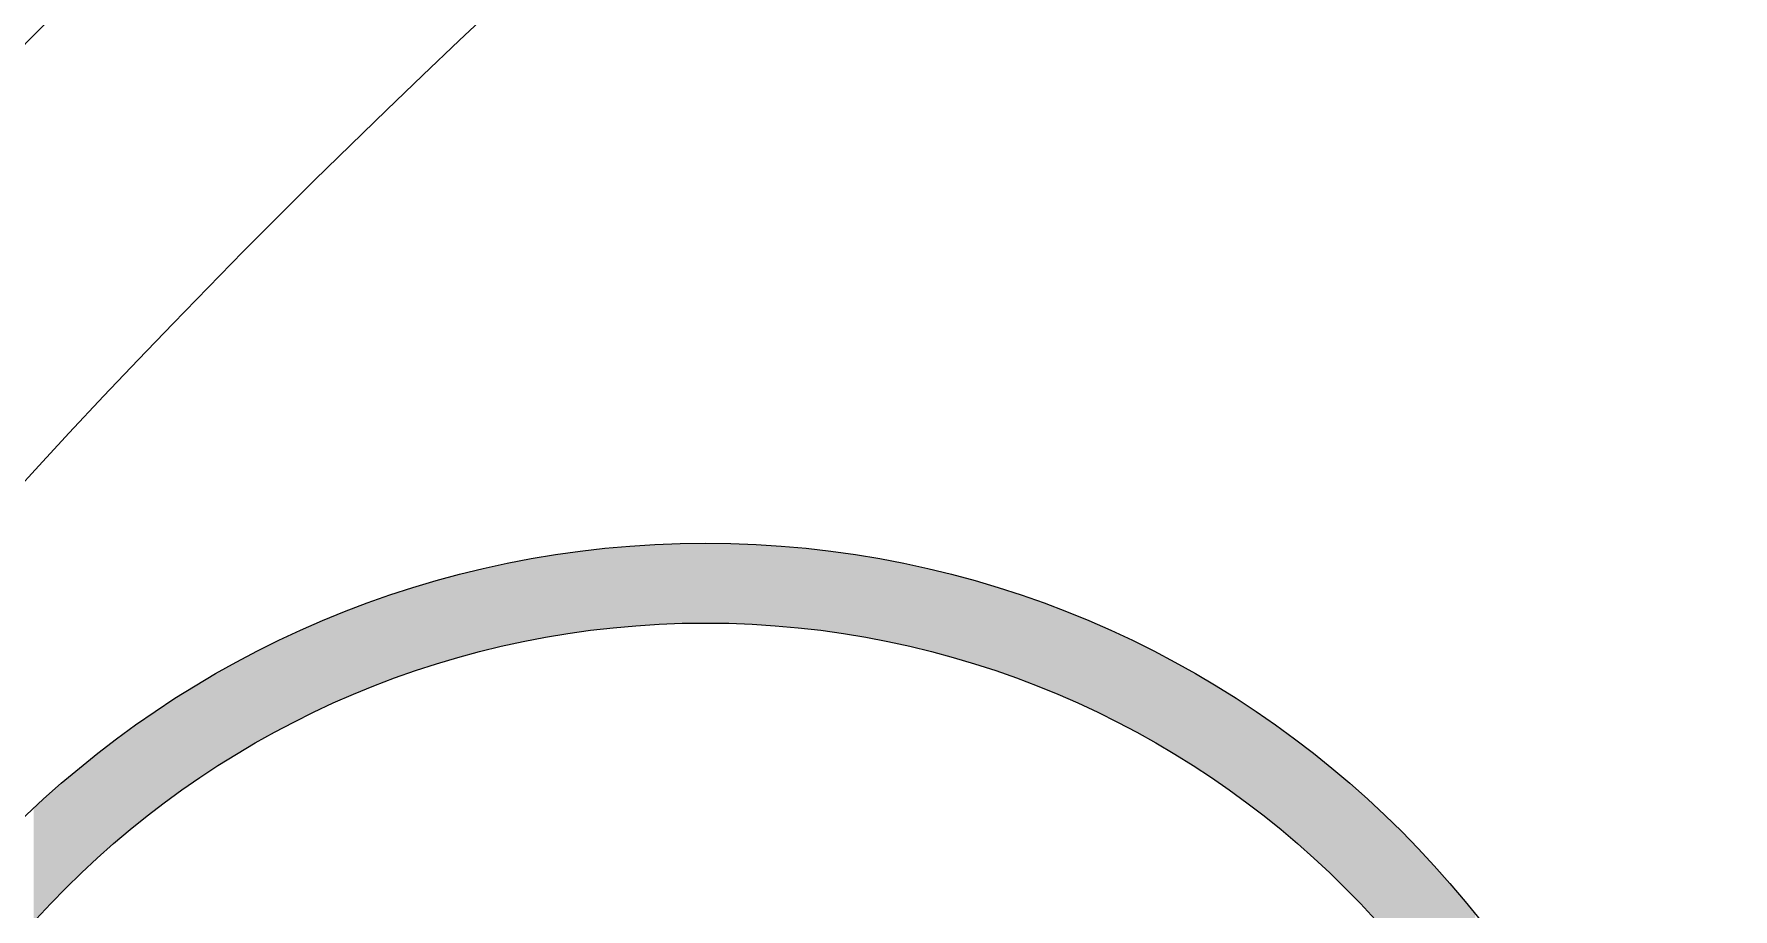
# Model space of a CAD drawing. Extents: x 14808 to 20058, y -13198 to -11680.
# Drawn here: x 15998.978 to 16002.171, y -12008.786 to -12007.142 of the extents above; entities that cross this region are included whole.
import ezdxf

# ---------------------------------------------------------------- set-up
doc = ezdxf.new("R2010")
doc.units = 0
doc.header["$LTSCALE"] = 7
doc.header["$MEASUREMENT"] = 0
doc.layers.get('0').update_dxf_attribs({"color": 2, "linetype": 'CONTINUOUS'})
doc.layers.add('D', color=2, linetype='CONTINUOUS')

msp = doc.modelspace()

# ---------------------------------------------------------------- linework, layer by layer
at = {"color": 7, "linetype": 'Continuous', "lineweight": 15}
for radius in [16.3242, 15.7587]:
    msp.add_circle((16010.5812, -12018.6267), radius, dxfattribs=at)
msp.add_open_spline([(15999.3312, -12018.6267), (15999.3367, -12018.3561), (15999.3473, -12017.8454), (15999.425, -12017.129), (15999.527, -12016.5091), (15999.6769, -12015.8263), (15999.8994, -12015.0553), (16000.2333, -12014.1795), (16000.6527, -12013.3058), (16001.139, -12012.4856), (16001.6632, -12011.7516), (16002.2225, -12011.0804), (16002.8233, -12010.4635), (16003.6071, -12009.776), (16004.4823, -12009.1523), (16005.1552, -12008.7666), (16005.5436, -12008.5664), (16005.6671, -12008.5068), (16005.7287, -12008.477)], degree=3, knots=[0, 0, 0, 0, 0.054702, 0.103217, 0.145543, 0.181681, 0.244502, 0.307634, 0.371182, 0.440853, 0.501729, 0.556883, 0.624061, 0.687782, 0.795186, 0.898263, 0.9492, 1, 1, 1, 1], dxfattribs=at)
at = {"layer": 'D'}
for radius in [1.85, 1.7]:
    msp.add_circle((16000.2401, -12009.9489), radius, dxfattribs=at)
for points in [[(15999.9307, -12008.2773), (15999.9034, -12008.1298), (15999.9307, -12008.125)], [(15999.9463, -12008.2746), (15999.9307, -12008.125), (15999.9463, -12008.1223)], [(15999.9307, -12008.2773), (15999.9307, -12008.125), (15999.9463, -12008.2746)], [(15999.9701, -12008.2704), (15999.9463, -12008.1223), (15999.9701, -12008.1188)], [(15999.9463, -12008.2746), (15999.9463, -12008.1223), (15999.9701, -12008.2704)], [(15999.989, -12008.2676), (15999.9701, -12008.1188), (15999.989, -12008.116)], [(15999.9701, -12008.2704), (15999.9701, -12008.1188), (15999.989, -12008.2676)], [(16000.0094, -12008.2646), (15999.989, -12008.116), (16000.0094, -12008.1134)], [(15999.989, -12008.2676), (15999.989, -12008.116), (16000.0094, -12008.2646)], [(16000.0316, -12008.2618), (16000.0094, -12008.1134), (16000.0316, -12008.1107)], [(16000.0094, -12008.2646), (16000.0094, -12008.1134), (16000.0316, -12008.2618)], [(16000.0485, -12008.2597), (16000.0316, -12008.1107), (16000.0485, -12008.1089)], [(16000.0316, -12008.2618), (16000.0316, -12008.1107), (16000.0485, -12008.2597)], [(16000.0738, -12008.2571), (16000.0485, -12008.1089), (16000.0738, -12008.1064)], [(16000.0485, -12008.2597), (16000.0485, -12008.1089), (16000.0738, -12008.2571)], [(16000.0873, -12008.2558), (16000.0738, -12008.1064), (16000.0873, -12008.1053)], [(16000.0738, -12008.2571), (16000.0738, -12008.1064), (16000.0873, -12008.2558)], [(16000.1159, -12008.2535), (16000.0873, -12008.1053), (16000.1159, -12008.1031)], [(16000.0873, -12008.2558), (16000.0873, -12008.1053), (16000.1159, -12008.2535)], [(16000.1259, -12008.2527), (16000.1159, -12008.1031), (16000.1259, -12008.1025)], [(16000.1159, -12008.2535), (16000.1159, -12008.1031), (16000.1259, -12008.2527)], [(16000.1576, -12008.2509), (16000.1259, -12008.1025), (16000.1576, -12008.1007)], [(16000.1259, -12008.2527), (16000.1259, -12008.1025), (16000.1576, -12008.2509)], [(16000.1643, -12008.2506), (16000.1576, -12008.1007), (16000.1643, -12008.1005)], [(16000.1576, -12008.2509), (16000.1576, -12008.1007), (16000.1643, -12008.2506)], [(16000.199, -12008.2494), (16000.1643, -12008.1005), (16000.199, -12008.0993)], [(16000.1643, -12008.2506), (16000.1643, -12008.1005), (16000.199, -12008.2494)], [(16000.2023, -12008.2493), (16000.199, -12008.0993), (16000.2023, -12008.0993)], [(16000.199, -12008.2494), (16000.199, -12008.0993), (16000.2023, -12008.2493)], [(16000.2401, -12008.2489), (16000.2023, -12008.0993), (16000.2401, -12008.0989)], [(16000.2023, -12008.2493), (16000.2023, -12008.0993), (16000.2401, -12008.2489)], [(16000.2778, -12008.2493), (16000.2401, -12008.0989), (16000.2778, -12008.0993)], [(16000.2401, -12008.2489), (16000.2401, -12008.0989), (16000.2778, -12008.2493)], [(16000.2811, -12008.2494), (16000.2778, -12008.0993), (16000.2811, -12008.0993)], [(16000.2778, -12008.2493), (16000.2778, -12008.0993), (16000.2811, -12008.2494)], [(16000.3159, -12008.2506), (16000.2811, -12008.0993), (16000.3159, -12008.1005)], [(16000.2811, -12008.2494), (16000.2811, -12008.0993), (16000.3159, -12008.2506)], [(16000.3226, -12008.2509), (16000.3159, -12008.1005), (16000.3226, -12008.1007)], [(16000.3159, -12008.2506), (16000.3159, -12008.1005), (16000.3226, -12008.2509)], [(16000.3542, -12008.2527), (16000.3226, -12008.1007), (16000.3542, -12008.1025)], [(16000.3226, -12008.2509), (16000.3226, -12008.1007), (16000.3542, -12008.2527)], [(16000.3643, -12008.2535), (16000.3542, -12008.1025), (16000.3643, -12008.1031)], [(16000.3542, -12008.2527), (16000.3542, -12008.1025), (16000.3643, -12008.2535)], [(16000.3928, -12008.2558), (16000.3643, -12008.1031), (16000.3928, -12008.1053)], [(16000.3643, -12008.2535), (16000.3643, -12008.1031), (16000.3928, -12008.2558)], [(16000.4063, -12008.2571), (16000.3928, -12008.1053), (16000.4063, -12008.1064)], [(16000.3928, -12008.2558), (16000.3928, -12008.1053), (16000.4063, -12008.2571)], [(16000.4317, -12008.2597), (16000.4063, -12008.1064), (16000.4317, -12008.1089)], [(16000.4063, -12008.2571), (16000.4063, -12008.1064), (16000.4317, -12008.2597)], [(16000.4486, -12008.2618), (16000.4317, -12008.1089), (16000.4486, -12008.1107)], [(16000.4317, -12008.2597), (16000.4317, -12008.1089), (16000.4486, -12008.2618)], [(16000.4708, -12008.2646), (16000.4486, -12008.1107), (16000.4708, -12008.1134)], [(16000.4486, -12008.2618), (16000.4486, -12008.1107), (16000.4708, -12008.2646)], [(16000.4911, -12008.2676), (16000.4708, -12008.1134), (16000.4911, -12008.116)], [(16000.4708, -12008.2646), (16000.4708, -12008.1134), (16000.4911, -12008.2676)], [(16000.51, -12008.2704), (16000.4911, -12008.116), (16000.51, -12008.1188)], [(16000.4911, -12008.2676), (16000.4911, -12008.116), (16000.51, -12008.2704)], [(16000.5338, -12008.2746), (16000.51, -12008.1188), (16000.5338, -12008.1223)], [(16000.51, -12008.2704), (16000.51, -12008.1188), (16000.5338, -12008.2746)], [(16000.5494, -12008.2773), (16000.5338, -12008.1223), (16000.5494, -12008.125)], [(16000.5338, -12008.2746), (16000.5338, -12008.1223), (16000.5494, -12008.2773)], [(16000.5767, -12008.2826), (16000.5494, -12008.125), (16000.5767, -12008.1298)], [(16000.5494, -12008.2773), (16000.5494, -12008.125), (16000.5767, -12008.2826)], [(15999.812, -12008.3037), (15999.7742, -12008.1585), (15999.812, -12008.1492)], [(15999.8173, -12008.3023), (15999.812, -12008.1492), (15999.8173, -12008.1478)], [(15999.812, -12008.3037), (15999.812, -12008.1492), (15999.8173, -12008.3023)], [(15999.8516, -12008.2939), (15999.8173, -12008.1478), (15999.8516, -12008.1402)], [(15999.8173, -12008.3023), (15999.8173, -12008.1478), (15999.8516, -12008.2939)], [(15999.8604, -12008.2919), (15999.8516, -12008.1402), (15999.8604, -12008.1383)], [(15999.8516, -12008.2939), (15999.8516, -12008.1402), (15999.8604, -12008.2919)], [(15999.8912, -12008.2851), (15999.8604, -12008.1383), (15999.8912, -12008.1322)], [(15999.8604, -12008.2919), (15999.8604, -12008.1383), (15999.8912, -12008.2851)], [(15999.9034, -12008.2826), (15999.8912, -12008.1322), (15999.9034, -12008.1298)], [(15999.8912, -12008.2851), (15999.8912, -12008.1322), (15999.9034, -12008.2826)], [(15999.9034, -12008.2826), (15999.9034, -12008.1298), (15999.9307, -12008.2773)], [(16000.5889, -12008.2851), (16000.5767, -12008.1298), (16000.5889, -12008.1322)], [(16000.5767, -12008.2826), (16000.5767, -12008.1298), (16000.5889, -12008.2851)], [(16000.6197, -12008.2919), (16000.5889, -12008.1322), (16000.6197, -12008.1383)], [(16000.5889, -12008.2851), (16000.5889, -12008.1322), (16000.6197, -12008.2919)], [(16000.6285, -12008.2939), (16000.6197, -12008.1383), (16000.6285, -12008.1402)], [(16000.6197, -12008.2919), (16000.6197, -12008.1383), (16000.6285, -12008.2939)], [(16000.6628, -12008.3023), (16000.6285, -12008.1402), (16000.6628, -12008.1478)], [(16000.6285, -12008.2939), (16000.6285, -12008.1402), (16000.6628, -12008.3023)], [(16000.6682, -12008.3037), (16000.6628, -12008.1478), (16000.6682, -12008.1492)], [(16000.6628, -12008.3023), (16000.6628, -12008.1478), (16000.6682, -12008.3037)], [(16000.706, -12008.314), (16000.6682, -12008.1492), (16000.706, -12008.1585)], [(16000.6682, -12008.3037), (16000.6682, -12008.1492), (16000.706, -12008.314)], [(15999.6879, -12008.3411), (15999.6536, -12008.1944), (15999.6879, -12008.1832)], [(15999.6931, -12008.3393), (15999.6879, -12008.1832), (15999.6931, -12008.1816)], [(15999.6879, -12008.3411), (15999.6879, -12008.1832), (15999.6931, -12008.3393)], [(15999.731, -12008.3269), (15999.6931, -12008.1816), (15999.731, -12008.1703)], [(15999.6931, -12008.3393), (15999.6931, -12008.1816), (15999.731, -12008.3269)], [(15999.7327, -12008.3264), (15999.731, -12008.1703), (15999.7327, -12008.1698)], [(15999.731, -12008.3269), (15999.731, -12008.1703), (15999.7327, -12008.3264)], [(15999.7723, -12008.3145), (15999.7327, -12008.1698), (15999.7723, -12008.159)], [(15999.7327, -12008.3264), (15999.7327, -12008.1698), (15999.7723, -12008.3145)], [(15999.7742, -12008.314), (15999.7723, -12008.159), (15999.7742, -12008.1585)], [(15999.7723, -12008.3145), (15999.7723, -12008.159), (15999.7742, -12008.314)], [(15999.7742, -12008.314), (15999.7742, -12008.1585), (15999.812, -12008.3037)], [(16000.7078, -12008.3145), (16000.706, -12008.1585), (16000.7078, -12008.159)], [(16000.706, -12008.314), (16000.706, -12008.1585), (16000.7078, -12008.3145)], [(16000.7475, -12008.3264), (16000.7078, -12008.159), (16000.7475, -12008.1698)], [(16000.7078, -12008.3145), (16000.7078, -12008.159), (16000.7475, -12008.3264)], [(16000.7491, -12008.3269), (16000.7475, -12008.1698), (16000.7491, -12008.1703)], [(16000.7475, -12008.3264), (16000.7475, -12008.1698), (16000.7491, -12008.3269)], [(16000.7871, -12008.3393), (16000.7491, -12008.1703), (16000.7871, -12008.1816)], [(16000.7491, -12008.3269), (16000.7491, -12008.1703), (16000.7871, -12008.3393)], [(16000.7923, -12008.3411), (16000.7871, -12008.1816), (16000.7923, -12008.1832)], [(16000.7871, -12008.3393), (16000.7871, -12008.1816), (16000.7923, -12008.3411)], [(16000.8265, -12008.3532), (16000.7923, -12008.1832), (16000.8265, -12008.1944)], [(16000.7923, -12008.3411), (16000.7923, -12008.1832), (16000.8265, -12008.3532)], [(15999.6019, -12008.3733), (15999.5752, -12008.2226), (15999.6019, -12008.2124)], [(15999.6143, -12008.3682), (15999.6019, -12008.2124), (15999.6143, -12008.208)], [(15999.6019, -12008.3733), (15999.6019, -12008.2124), (15999.6143, -12008.3682)], [(15999.6448, -12008.3566), (15999.6143, -12008.208), (15999.6448, -12008.1973)], [(15999.6143, -12008.3682), (15999.6143, -12008.208), (15999.6448, -12008.3566)], [(15999.6536, -12008.3532), (15999.6448, -12008.1973), (15999.6536, -12008.1944)], [(15999.6448, -12008.3566), (15999.6448, -12008.1973), (15999.6536, -12008.3532)], [(15999.6536, -12008.3532), (15999.6536, -12008.1944), (15999.6879, -12008.3411)], [(16000.8353, -12008.3566), (16000.8265, -12008.1944), (16000.8353, -12008.1973)], [(16000.8265, -12008.3532), (16000.8265, -12008.1944), (16000.8353, -12008.3566)], [(16000.8658, -12008.3682), (16000.8353, -12008.1973), (16000.8658, -12008.208)], [(16000.8353, -12008.3566), (16000.8353, -12008.1973), (16000.8658, -12008.3682)], [(16000.8783, -12008.3733), (16000.8658, -12008.208), (16000.8783, -12008.2124)], [(16000.8658, -12008.3682), (16000.8658, -12008.208), (16000.8783, -12008.3733)], [(16000.905, -12008.3843), (16000.8783, -12008.2124), (16000.905, -12008.2226)], [(16000.8783, -12008.3733), (16000.8783, -12008.2124), (16000.905, -12008.3843)], [(15999.5165, -12008.4107), (15999.4976, -12008.2546), (15999.5165, -12008.2462)], [(15999.5363, -12008.4014), (15999.5165, -12008.2462), (15999.5363, -12008.2381)], [(15999.5165, -12008.4107), (15999.5165, -12008.2462), (15999.5363, -12008.4014)], [(15999.5591, -12008.3914), (15999.5363, -12008.2381), (15999.5591, -12008.2288)], [(15999.5363, -12008.4014), (15999.5363, -12008.2381), (15999.5591, -12008.3914)], [(15999.5752, -12008.3843), (15999.5591, -12008.2288), (15999.5752, -12008.2226)], [(15999.5591, -12008.3914), (15999.5591, -12008.2288), (15999.5752, -12008.3843)], [(15999.5752, -12008.3843), (15999.5752, -12008.2226), (15999.6019, -12008.3733)], [(16000.9211, -12008.3914), (16000.905, -12008.2226), (16000.9211, -12008.2288)], [(16000.905, -12008.3843), (16000.905, -12008.2226), (16000.9211, -12008.3914)], [(16000.9439, -12008.4014), (16000.9211, -12008.2288), (16000.9439, -12008.2381)], [(16000.9211, -12008.3914), (16000.9211, -12008.2288), (16000.9439, -12008.4014)], [(16000.9636, -12008.4107), (16000.9439, -12008.2381), (16000.9636, -12008.2462)], [(16000.9439, -12008.4014), (16000.9439, -12008.2381), (16000.9636, -12008.4107)], [(16000.9825, -12008.4196), (16000.9636, -12008.2462), (16000.9825, -12008.2546)], [(16000.9636, -12008.4107), (16000.9636, -12008.2462), (16000.9825, -12008.4196)], [(15999.4321, -12008.4533), (15999.4213, -12008.2901), (15999.4321, -12008.2846)], [(15999.4593, -12008.4388), (15999.4321, -12008.2846), (15999.4593, -12008.2719)], [(15999.4321, -12008.4533), (15999.4321, -12008.2846), (15999.4593, -12008.4388)], [(15999.4742, -12008.4313), (15999.4593, -12008.2719), (15999.4742, -12008.2649)], [(15999.4593, -12008.4388), (15999.4593, -12008.2719), (15999.4742, -12008.4313)], [(15999.4976, -12008.4196), (15999.4742, -12008.2649), (15999.4976, -12008.2546)], [(15999.4742, -12008.4313), (15999.4742, -12008.2649), (15999.4976, -12008.4196)], [(15999.4976, -12008.4196), (15999.4976, -12008.2546), (15999.5165, -12008.4107)], [(16001.006, -12008.4313), (16000.9825, -12008.2546), (16001.006, -12008.2649)], [(16000.9825, -12008.4196), (16000.9825, -12008.2546), (16001.006, -12008.4313)], [(16001.0209, -12008.4388), (16001.006, -12008.2649), (16001.0209, -12008.2719)], [(16001.006, -12008.4313), (16001.006, -12008.2649), (16001.0209, -12008.4388)], [(16001.0481, -12008.4533), (16001.0209, -12008.2719), (16001.0481, -12008.2846)], [(16001.0209, -12008.4388), (16001.0209, -12008.2719), (16001.0481, -12008.4533)], [(16001.0589, -12008.4591), (16001.0481, -12008.2846), (16001.0589, -12008.2901)], [(16001.0481, -12008.4533), (16001.0481, -12008.2846), (16001.0589, -12008.4591)], [(15999.3837, -12008.4803), (15999.349, -12008.3276), (15999.3837, -12008.3091)], [(15999.3904, -12008.4766), (15999.3837, -12008.3091), (15999.3904, -12008.3056)], [(15999.3837, -12008.4803), (15999.3837, -12008.3091), (15999.3904, -12008.4766)], [(15999.4213, -12008.4591), (15999.3904, -12008.3056), (15999.4213, -12008.2901)], [(15999.3904, -12008.4766), (15999.3904, -12008.3056), (15999.4213, -12008.4591)], [(15999.4213, -12008.4591), (15999.4213, -12008.2901), (15999.4321, -12008.4533)], [(16001.0898, -12008.4766), (16001.0589, -12008.2901), (16001.0898, -12008.3056)], [(16001.0589, -12008.4591), (16001.0589, -12008.2901), (16001.0898, -12008.4766)], [(16001.0965, -12008.4803), (16001.0898, -12008.3056), (16001.0965, -12008.3091)], [(16001.0898, -12008.4766), (16001.0898, -12008.3056), (16001.0965, -12008.4803)], [(16001.1311, -12008.5011), (16001.0965, -12008.3091), (16001.1311, -12008.3276)], [(16001.0965, -12008.4803), (16001.0965, -12008.3091), (16001.1311, -12008.5011)], [(15999.3465, -12008.5027), (15999.3098, -12008.3498), (15999.3465, -12008.329)], [(15999.349, -12008.5011), (15999.3465, -12008.329), (15999.349, -12008.3276)], [(15999.3465, -12008.5027), (15999.3465, -12008.329), (15999.349, -12008.5011)], [(15999.349, -12008.5011), (15999.349, -12008.3276), (15999.3837, -12008.4803)], [(16001.1336, -12008.5027), (16001.1311, -12008.3276), (16001.1336, -12008.329)], [(16001.1311, -12008.5011), (16001.1311, -12008.3276), (16001.1336, -12008.5027)], [(16001.1703, -12008.526), (16001.1336, -12008.329), (16001.1703, -12008.3498)], [(16001.1336, -12008.5027), (16001.1336, -12008.329), (16001.1703, -12008.526)], [(15999.2677, -12008.5545), (15999.238, -12008.3939), (15999.2677, -12008.3751)], [(15999.2736, -12008.5503), (15999.2677, -12008.3751), (15999.2736, -12008.3715)], [(15999.2677, -12008.5545), (15999.2677, -12008.3751), (15999.2736, -12008.5503)], [(15999.3081, -12008.5271), (15999.2736, -12008.3715), (15999.3081, -12008.3508)], [(15999.2736, -12008.5503), (15999.2736, -12008.3715), (15999.3081, -12008.5271)], [(15999.3098, -12008.526), (15999.3081, -12008.3508), (15999.3098, -12008.3498)], [(15999.3081, -12008.5271), (15999.3081, -12008.3508), (15999.3098, -12008.526)], [(15999.3098, -12008.526), (15999.3098, -12008.3498), (15999.3465, -12008.5027)], [(16001.172, -12008.5271), (16001.1703, -12008.3498), (16001.172, -12008.3508)], [(16001.1703, -12008.526), (16001.1703, -12008.3498), (16001.172, -12008.5271)], [(16001.2065, -12008.5503), (16001.172, -12008.3508), (16001.2065, -12008.3715)], [(16001.172, -12008.5271), (16001.172, -12008.3508), (16001.2065, -12008.5503)], [(16001.2125, -12008.5545), (16001.2065, -12008.3715), (16001.2125, -12008.3751)], [(16001.2065, -12008.5503), (16001.2065, -12008.3715), (16001.2125, -12008.5545)], [(16001.2421, -12008.5756), (16001.2125, -12008.3751), (16001.2421, -12008.3939)], [(16001.2125, -12008.5545), (16001.2125, -12008.3751), (16001.2421, -12008.5756)], [(15999.2277, -12008.5833), (15999.203, -12008.4171), (15999.2277, -12008.4004)], [(15999.238, -12008.5756), (15999.2277, -12008.4004), (15999.238, -12008.3939)], [(15999.2277, -12008.5833), (15999.2277, -12008.4004), (15999.238, -12008.5756)], [(15999.238, -12008.5756), (15999.238, -12008.3939), (15999.2677, -12008.5545)], [(16001.2524, -12008.5833), (16001.2421, -12008.3939), (16001.2524, -12008.4004)], [(16001.2421, -12008.5756), (16001.2421, -12008.3939), (16001.2524, -12008.5833)], [(16001.2772, -12008.6019), (16001.2524, -12008.4004), (16001.2772, -12008.4171)], [(16001.2524, -12008.5833), (16001.2524, -12008.4004), (16001.2772, -12008.6019)], [(15999.1686, -12008.6291), (15999.1496, -12008.4544), (15999.1686, -12008.441)], [(15999.1884, -12008.6134), (15999.1686, -12008.441), (15999.1884, -12008.4269)], [(15999.1686, -12008.6291), (15999.1686, -12008.441), (15999.1884, -12008.6134)], [(15999.203, -12008.6019), (15999.1884, -12008.4269), (15999.203, -12008.4171)], [(15999.1884, -12008.6134), (15999.1884, -12008.4269), (15999.203, -12008.6019)], [(15999.203, -12008.6019), (15999.203, -12008.4171), (15999.2277, -12008.5833)], [(16001.2918, -12008.6134), (16001.2772, -12008.4171), (16001.2918, -12008.4269)], [(16001.2772, -12008.6019), (16001.2772, -12008.4171), (16001.2918, -12008.6134)], [(16001.3116, -12008.6291), (16001.2918, -12008.4269), (16001.3116, -12008.441)], [(16001.2918, -12008.6134), (16001.2918, -12008.4269), (16001.3116, -12008.6291)], [(16001.3306, -12008.6449), (16001.3116, -12008.441), (16001.3306, -12008.4544)], [(16001.3116, -12008.6291), (16001.3116, -12008.441), (16001.3306, -12008.6449)], [(15999.1348, -12008.6572), (15999.1115, -12008.483), (15999.1348, -12008.4655)], [(15999.1496, -12008.6449), (15999.1348, -12008.4655), (15999.1496, -12008.4544)], [(15999.1348, -12008.6572), (15999.1348, -12008.4655), (15999.1496, -12008.6449)], [(15999.1496, -12008.6449), (15999.1496, -12008.4544), (15999.1686, -12008.6291)], [(16001.3453, -12008.6572), (16001.3306, -12008.4544), (16001.3453, -12008.4655)], [(16001.3306, -12008.6449), (16001.3306, -12008.4544), (16001.3453, -12008.6572)], [(16001.3687, -12008.6777), (16001.3453, -12008.4655), (16001.3687, -12008.483)], [(16001.3453, -12008.6572), (16001.3453, -12008.4655), (16001.3687, -12008.6777)], [(15999.1018, -12008.6862), (15999.074, -12008.5126), (15999.1018, -12008.4907)], [(15999.1115, -12008.6777), (15999.1018, -12008.4907), (15999.1115, -12008.483)], [(15999.1018, -12008.6862), (15999.1018, -12008.4907), (15999.1115, -12008.6777)], [(15999.1115, -12008.6777), (15999.1115, -12008.483), (15999.1348, -12008.6572)], [(16001.3784, -12008.6862), (16001.3687, -12008.483), (16001.3784, -12008.4907)], [(16001.3687, -12008.6777), (16001.3687, -12008.483), (16001.3784, -12008.6862)], [(16001.4061, -12008.7119), (16001.3784, -12008.4907), (16001.4061, -12008.5126)], [(16001.3784, -12008.6862), (16001.3784, -12008.4907), (16001.4061, -12008.7119)], [(15999.0695, -12008.7161), (15999.038, -12008.5427), (15999.0695, -12008.5164)], [(15999.074, -12008.7119), (15999.0695, -12008.5164), (15999.074, -12008.5126)], [(15999.0695, -12008.7161), (15999.0695, -12008.5164), (15999.074, -12008.7119)], [(15999.074, -12008.7119), (15999.074, -12008.5126), (15999.1018, -12008.6862)], [(16001.4106, -12008.7161), (16001.4061, -12008.5126), (16001.4106, -12008.5164)], [(16001.4061, -12008.7119), (16001.4061, -12008.5126), (16001.4106, -12008.7161)], [(16001.4422, -12008.7468), (16001.4106, -12008.5164), (16001.4422, -12008.5427)], [(16001.4106, -12008.7161), (16001.4106, -12008.5164), (16001.4422, -12008.7468)], [(15999.0073, -12008.7783), (15999.0014, -12008.5748), (15999.0073, -12008.5696)], [(15999.0373, -12008.7475), (15999.0073, -12008.5696), (15999.0373, -12008.5432)], [(15999.0073, -12008.7783), (15999.0073, -12008.5696), (15999.0373, -12008.7475)], [(15999.038, -12008.7468), (15999.0373, -12008.5432), (15999.038, -12008.5427)], [(15999.0373, -12008.7475), (15999.0373, -12008.5432), (15999.038, -12008.7468)], [(15999.038, -12008.7468), (15999.038, -12008.5427), (15999.0695, -12008.7161)], [(16001.4428, -12008.7475), (16001.4422, -12008.5427), (16001.4428, -12008.5432)], [(16001.4422, -12008.7468), (16001.4422, -12008.5427), (16001.4428, -12008.7475)], [(16001.4729, -12008.7783), (16001.4428, -12008.5432), (16001.4729, -12008.5696)], [(16001.4428, -12008.7475), (16001.4428, -12008.5432), (16001.4729, -12008.7783)], [(16001.4788, -12008.7847), (16001.4729, -12008.5696), (16001.4788, -12008.5748)], [(16001.4729, -12008.7783), (16001.4729, -12008.5696), (16001.4788, -12008.7847)], [(15999.0014, -12008.7847), (15998.9774, -12008.597), (15999.0014, -12008.5748)], [(15998.9774, -12008.8106), (15998.9774, -12008.597), (15999.0014, -12008.7847)], [(15999.0014, -12008.7847), (15999.0014, -12008.5748), (15999.0073, -12008.7783)], [(16001.5027, -12008.8106), (16001.4788, -12008.5748), (16001.5027, -12008.597)], [(16001.4788, -12008.7847), (16001.4788, -12008.5748), (16001.5027, -12008.8106)], [(16001.5139, -12008.8233), (16001.5027, -12008.597), (16001.5139, -12008.6073)], [(16001.5027, -12008.8106), (16001.5027, -12008.597), (16001.5139, -12008.8233)], [(16001.5318, -12008.8436), (16001.5139, -12008.6073), (16001.5318, -12008.6247)], [(16001.5139, -12008.8233), (16001.5139, -12008.6073), (16001.5318, -12008.8436)], [(16001.5482, -12008.8634), (16001.5318, -12008.6247), (16001.5482, -12008.6407)], [(16001.5318, -12008.8436), (16001.5318, -12008.6247), (16001.5482, -12008.8634)], [(16001.5599, -12008.8774), (16001.5482, -12008.6407), (16001.5599, -12008.6527)], [(16001.5482, -12008.8634), (16001.5482, -12008.6407), (16001.5599, -12008.8774)], [(16001.5816, -12008.9049), (16001.5599, -12008.6527), (16001.5816, -12008.675)], [(16001.5599, -12008.8774), (16001.5599, -12008.6527), (16001.5816, -12008.9049)], [(16001.5871, -12008.9118), (16001.5816, -12008.675), (16001.5871, -12008.6809)], [(16001.5816, -12008.9049), (16001.5816, -12008.675), (16001.5871, -12008.9118)], [(16001.6133, -12008.9468), (16001.5871, -12008.6809), (16001.6133, -12008.7093)], [(16001.5871, -12008.9118), (16001.5871, -12008.6809), (16001.6133, -12008.9468)], [(16001.6142, -12008.948), (16001.6133, -12008.7093), (16001.6142, -12008.7102)], [(16001.6133, -12008.9468), (16001.6133, -12008.7093), (16001.6142, -12008.948)], [(16001.6386, -12008.9824), (16001.6142, -12008.7102), (16001.6386, -12008.7381)], [(16001.6142, -12008.948), (16001.6142, -12008.7102), (16001.6386, -12008.9824)], [(16001.6457, -12008.993), (16001.6386, -12008.7381), (16001.6457, -12008.7461)], [(16001.6386, -12008.9824), (16001.6386, -12008.7381), (16001.6457, -12008.993)], [(16001.663, -12009.0186), (16001.6457, -12008.7461), (16001.663, -12008.7668)], [(16001.6457, -12008.993), (16001.6457, -12008.7461), (16001.663, -12009.0186)], [(16001.6763, -12009.0396), (16001.663, -12008.7668), (16001.6763, -12008.7828)], [(16001.663, -12009.0186), (16001.663, -12008.7668), (16001.6763, -12009.0396)], [(16001.6863, -12009.0553), (16001.6763, -12008.7828), (16001.6863, -12008.7954)], [(16001.6763, -12009.0396), (16001.6763, -12008.7828), (16001.6863, -12009.0553)]]:
    msp.add_solid(points, dxfattribs=at)

doc.saveas('drawing.dxf')
